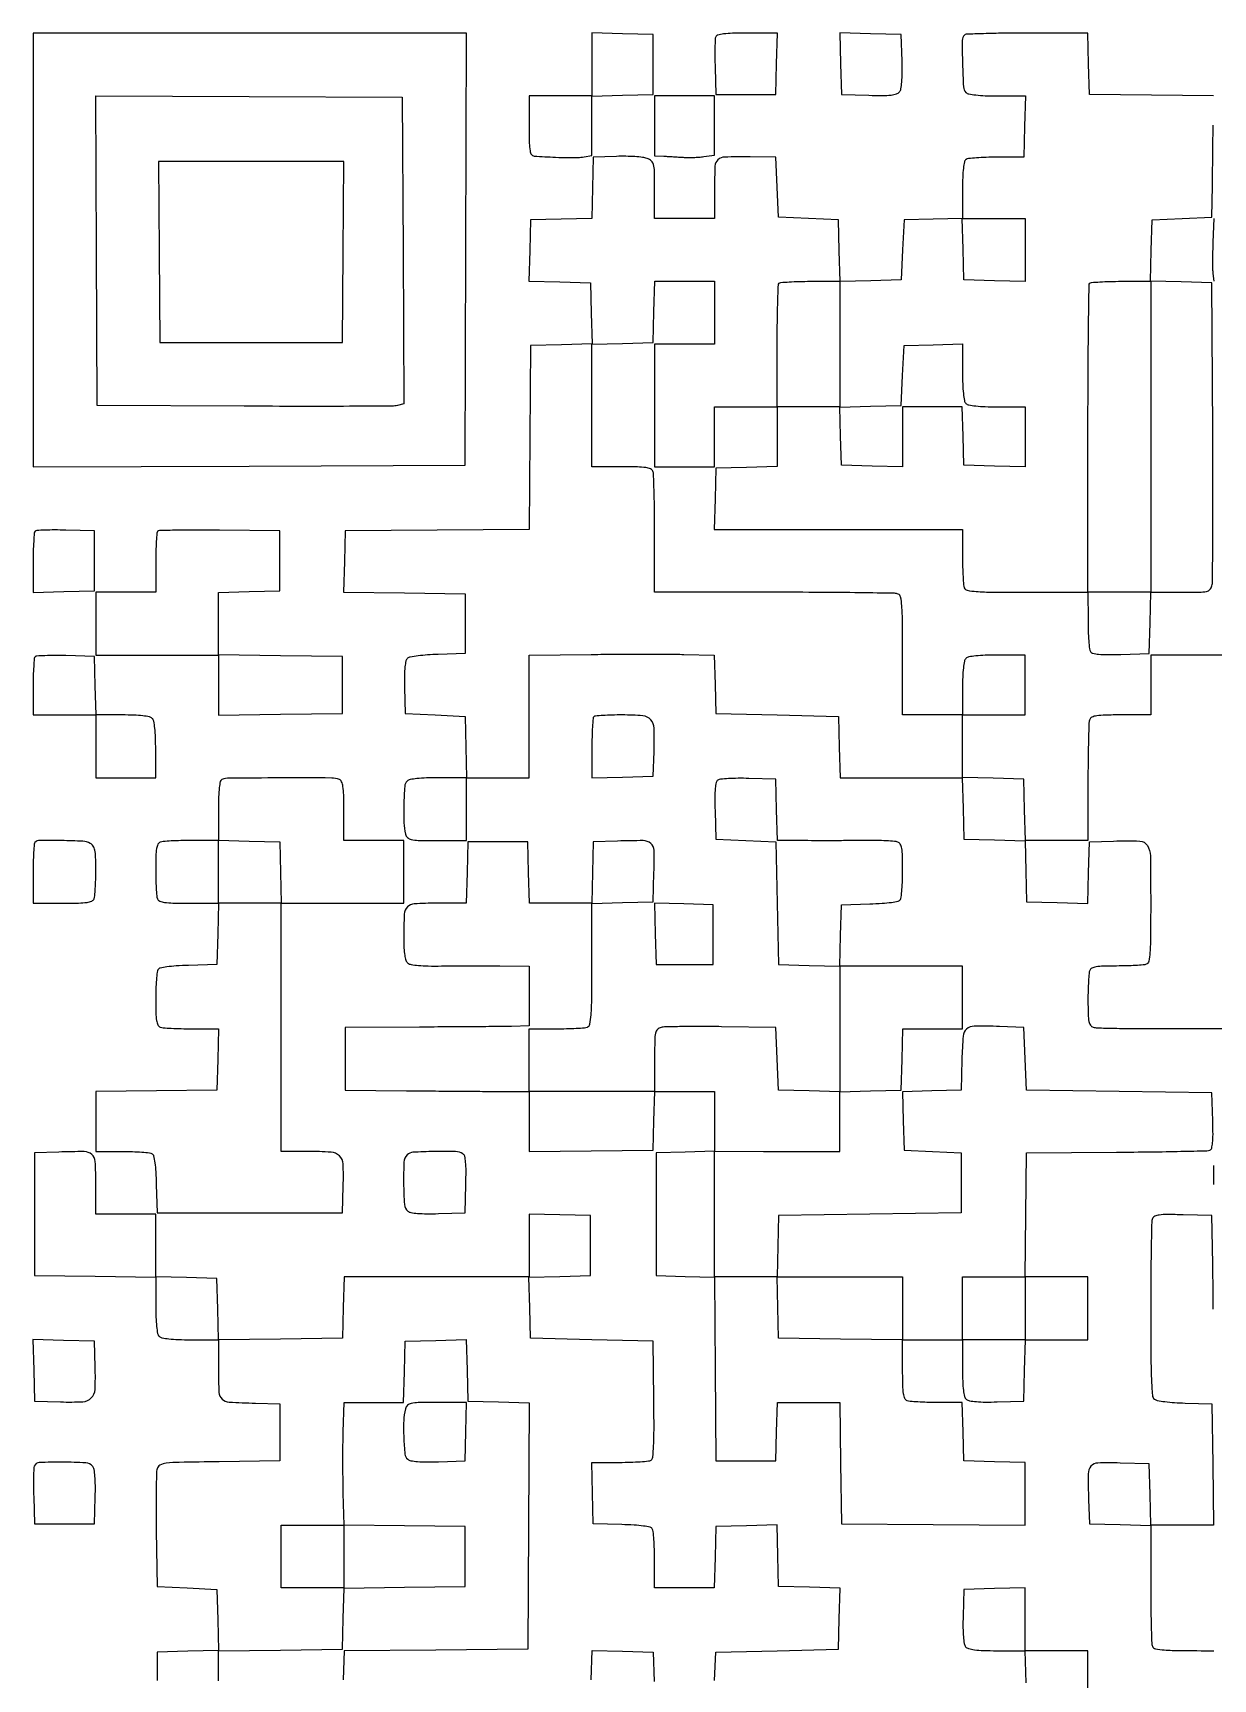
# Model space of a CAD drawing. Extents: x 179 to 1071, y 112 to 1107.
# Drawn here: x 179 to 593, y 530 to 1107 of the extents above; entities that cross this region are included whole.
import ezdxf

# ---------------------------------------------------------------- set-up
doc = ezdxf.new("R2010")
doc.units = 0

msp = doc.modelspace()

# ---------------------------------------------------------------- linework, layer by layer
for points in [[(179, 1030.993714), (179, 954.987428), (254.75, 955.243714), (330.5, 955.5), (330.756286, 1031.25), (331.012572, 1107), (255.006286, 1107), (179, 1107)], [(223.235953, 1030.25), (223.5, 998.5), (255.5, 998.5), (287.5, 998.5), (287.764047, 1030.25), (288.028094, 1062), (255.5, 1062), (222.971906, 1062)], [(527, 1030.966168), (527, 1019.932337), (516.25, 1020.216168), (505.5, 1020.5), (505.216168, 1031.25), (504.932337, 1042), (515.966168, 1042), (527, 1042)], [(265.783832, 812.75), (266.067663, 802), (255.033832, 802), (244, 802), (244, 813.033832), (244, 824.067663), (254.75, 823.783832), (265.5, 823.5)], [(397.21581, 791.285361), (397.5, 780.5), (407.5, 780.5), (417.5, 780.5), (417.5, 791), (417.5, 801.5), (407.21581, 801.785361), (396.931619, 802.070721)], [(484, 659.980498), (484, 648.960995), (462.25, 649.230498), (440.5, 649.5), (440.216168, 660.25), (439.932337, 671), (461.966168, 671), (484, 671)], [(527, 660), (527, 649), (516, 649), (505, 649), (505, 660), (505, 671), (516, 671), (527, 671)], [(288, 573), (288, 562), (277, 562), (266, 562), (266, 573), (266, 584), (277, 584), (288, 584)]]:
    msp.add_lwpolyline(points, close=True)
for points in [[(593, 1084.960995), (571.25, 1085.230498), (549.5, 1085.5), (549.216168, 1096.25), (548.932337, 1107), (527.632835, 1107, 0.002928), (519.419844, 1106.951908, 0.004657), (512.394229, 1106.804167, 0.001225), (506.288613, 1106.603887, 0.189769), (505.666667, 1106.333333, 0.198875), (504.892492, 1104.464691, 0.006657), (505.000141, 1096.291387, 0.006951), (505.329065, 1088.151095, 0.184841), (506.2, 1086.2, 0.151095), (507.201559, 1085.671586, 0.019308), (509.637701, 1085.311014, 0.018432), (512.945271, 1085.074219, 0.008652), (517.233832, 1085), (527.067663, 1085), (526.783832, 1074.281763), (526.5, 1063.563526), (517, 1063.529275, 0.00783), (513.269936, 1063.457408, 0.010783), (509.923437, 1063.268168, 0.007669), (507.152533, 1063.008637, 0.116595), (506.25, 1062.688495, 0.19708), (505.669751, 1061.855829, 0.025826), (505.301901, 1059.684254, 0.021423), (505.0692, 1056.516196, 0.00762), (505, 1051.975966), (505, 1042.069966), (494.75, 1041.784983), (484.5, 1041.5), (484, 1031), (483.5, 1020.5), (472.784171, 1020.216515), (462.068343, 1019.93303), (461.784171, 1030.716515), (461.5, 1041.5), (451, 1042), (440.5, 1042.5), (440, 1053), (439.5, 1063.5), (430.5, 1063.595307, 0.007905), (421.566033, 1063.548662, 0.178849), (419.210155, 1062.62136, 0.202607), (418.168783, 1060.421076, 0.010563), (418, 1052.432612), (418, 1042), (407.5, 1042), (397, 1042), (397, 1052.024751, 0.003814), (396.949893, 1058.592849, 0.055459), (396.658289, 1060.893779, 0.158096), (395.894235, 1062.138695, 0.086066), (394.335519, 1063.062536, 0.061108), (392.809725, 1063.437957, 0.012959), (390.078608, 1063.693454, 0.01338), (386.876423, 1063.823547, 0.012356), (383.585519, 1063.787785), (375.5, 1063.5), (375.216508, 1052.783492), (374.933016, 1042.066984), (364.216508, 1041.783492), (353.5, 1041.5), (353.216515, 1030.784171), (352.93303, 1020.068343), (363.716515, 1019.784171), (374.5, 1019.5), (374.783485, 1008.784171), (375.06697, 998.068343), (364.283485, 997.784171), (353.5, 997.5), (353.236165, 965.263835), (352.97233, 933.02767), (320.736165, 932.763835), (288.5, 932.5), (288.216371, 921.769986), (287.932742, 911.039971), (309.216371, 910.769986), (330.5, 910.5), (330.5, 900), (330.5, 889.5), (321.054124, 889.209882, 0.009872), (317.344222, 889.022568, 0.013478), (314.012996, 888.697932, 0.010272), (311.278232, 888.29958, 0.132654), (310.348748, 887.874472, 0.165771), (309.775651, 886.938715, 0.029529), (309.440097, 884.884549, 0.022993), (309.270289, 881.903576, 0.008333), (309.294624, 877.66459), (309.5, 868.5), (320, 868), (330.5, 867.5), (330.783832, 856.75), (331.067663, 846), (321.233832, 846, 0.008652), (316.945271, 845.925781, 0.018432), (313.637701, 845.688986, 0.019308), (311.201559, 845.328414, 0.151095), (310.2, 844.8, 0.180438), (309.359131, 842.958582, 0.010157), (309.033618, 836.583513, 0.015809), (309.039417, 830.235482, 0.05739), (309.630286, 826.25, 0.133542), (310.365943, 824.986773, 0.144985), (311.618562, 824.318691, 0.046747), (314.088289, 824.049468, 0.003789), (320.616631, 824), (331, 824), (331, 835), (331, 846), (342, 846), (353, 846), (353, 867.462814), (353, 888.925628), (374.75, 889.212814, -0.001711), (383.862986, 889.301954, -0.001561), (393.258582, 889.332367, -0.001561), (401.653666, 889.307121, -0.00508), (407.215387, 889.216519), (417.930773, 888.933039), (418.215387, 878.716519), (418.5, 868.5), (440, 868), (461.5, 867.5), (461.783832, 856.75), (462.067663, 846), (483.5, 846), (504.932337, 846), (505.216168, 835.25), (505.5, 824.5), (516.216508, 824.216508), (526.933016, 823.933016), (527.216508, 813.216508), (527.5, 802.5), (538.215829, 802.216515), (548.931657, 801.93303), (549.215829, 812.716515), (549.5, 823.5), (558, 823.795054, -0.01687), (567.188266, 823.803884, -0.254922), (569.846127, 822.239493, -0.132003), (570.879248, 818.607191, -0.003655), (571, 802.087937, -0.002108), (570.950205, 790.276688, -0.01627), (570.723786, 784.753028, -0.030988), (570.301348, 781.653567, -0.2572), (569.418213, 780.606989, -0.070701), (568.376466, 780.368294, -0.006434), (565.712778, 780.178303, -0.008233), (562.515192, 780.044336, -0.006352), (559.025201, 780, 0.006824), (554.394852, 779.936805, 0.03479), (551.832752, 779.687898, 0.070258), (550.343123, 779.216173, 0.191652), (549.606989, 778.418213, 0.070792), (549.368268, 777.375477, 0.006399), (549.178303, 774.701145, 0.008206), (549.044334, 771.490764, 0.006324), (549, 767.9856, 0.005835), (549.058612, 762.963665, 0.042328), (549.318448, 760.56596, 0.104639), (549.870707, 759.263639, 0.16494), (550.839463, 758.550952, 0.069915), (552.199944, 758.320596, 0.00188), (558.281054, 758.172389, 0.003881), (565.443677, 758.080377, 0.002645), (573.589463, 758.082061, -0.00064), (582.31026, 758.118828, -0.0006), (591.221592, 758.134297, -0.000597), (599.128869, 758.129101, -0.002063)], [(613.932337, 889), (592.466168, 889), (571, 889), (571, 878.5), (571, 868), (560.606989, 868, 0.005351), (555.039857, 867.940414, 0.030363), (552.086379, 867.69735, 0.063068), (550.398405, 867.23239, 0.205218), (549.606989, 866.418213, 0.083055), (549.363369, 865.220565, 0.001841), (549.178303, 859.303225, 0.004125), (549.043995, 852.357109, 0.002771), (549, 844.418213), (549, 824), (538.033832, 824), (527.067663, 824), (526.783832, 834.75), (526.5, 845.5), (515.75, 845.783832), (505, 846.067663), (505, 857.033832), (505, 868), (516, 868), (527, 868), (527, 878.5), (527, 889), (517.2, 889, 0.008695), (512.928253, 888.925705, 0.018472), (509.630442, 888.688776, 0.019349), (507.200304, 888.328068, 0.150969), (506.2, 887.8, 0.149044), (505.677271, 886.818776, 0.019949), (505.314516, 884.477016, 0.019071), (505.075482, 881.323492, 0.009379), (505, 877.3), (505, 868), (494.5, 868), (484, 868), (484, 888.893011, 0.002106), (483.950214, 900.715635, 0.016256), (483.72381, 906.243952, 0.030951), (483.301441, 909.346099, 0.257256), (482.418213, 910.393011, 0.08783), (481.143763, 910.639697, 0.000509), (468.9876, 910.821697, 0.002134), (455.100443, 910.956185, 0.001354), (438.918213, 911), (397, 911), (397, 931.418213, 0.002771), (396.956005, 939.357109, 0.004125), (396.821697, 946.303225, 0.001841), (396.636631, 952.220565, 0.083055), (396.393011, 953.418213, 0.205218), (395.601595, 954.23239, 0.063068), (393.913621, 954.69735, 0.030363), (390.960143, 954.940414, 0.005351), (385.393011, 955), (375, 955), (375, 976.466168), (375, 997.932337), (385.75, 998.216168), (396.5, 998.5), (396.783832, 1009.25), (397.067663, 1020), (407.533832, 1020), (418, 1020), (418, 1009), (418, 998), (407.5, 998), (397, 998), (397, 976.5), (397, 955), (407.5, 955), (418, 955), (418, 965.5), (418, 976), (429, 976), (440, 976), (440, 965.533832), (440, 955.067663), (429.25, 954.783832), (418.5, 954.5), (418.216168, 943.75), (417.932337, 933), (461.466168, 933), (505, 933), (505, 923.581787, 0.005951), (505.044305, 919.859224, 0.007831), (505.178303, 916.465525, 0.005915), (505.367894, 913.638111, 0.07203), (505.606989, 912.581787, 0.258697), (506.662537, 911.696146, 0.030015), (509.835307, 911.275578, 0.015901), (515.485827, 911.049566, 0.002045), (527.606989, 911), (549, 911), (549.015313, 901.25, 0.007755), (549.080714, 897.421391, 0.010675), (549.266219, 893.985645, 0.007585), (549.524351, 891.139851, 0.115445), (549.847958, 890.211769, 0.19692), (550.705135, 889.604266, 0.033714), (552.717063, 889.278982, 0.023663), (555.804805, 889.138177, 0.006827), (560.582645, 889.211769), (570.5, 889.5), (570.783832, 900.25), (571.067663, 911), (581.51478, 911, 0.003685), (588.1073, 911.048592, 0.046906), (590.566662, 911.316448, 0.149569), (591.794124, 911.985685, 0.137028), (592.488659, 913.25, 0.05592), (592.698247, 915.014122, 0.000392), (592.784983, 930.114062, 0.001512), (592.818446, 947.405788, 0.000967), (592.757711, 967.5), (592.5, 1019.5), (581.716515, 1019.784171), (570.93303, 1020.068343), (571.216515, 1030.784171), (571.5, 1041.5), (582, 1042), (592.5, 1042.5), (592.652492, 1053.5, 0.000323), (592.717978, 1058.454615, 0.0002), (592.788832, 1064.275618, 0.0002), (592.854201, 1070.024107, 0.000361), (592.902492, 1074.736147)], [(593.147727, 1042.027511), (592.823864, 1033.763756, 0.004621), (592.723108, 1030.398315, 0.005003), (592.688084, 1027.119666, 0.004725), (592.712743, 1024.309348, 0.024088), (592.816422, 1022.75), (593.132845, 1020)], [(418, 529.5), (418.5, 539.5), (440, 540), (461.5, 540.5), (461.783485, 551.215829), (462.06697, 561.931657), (451.283485, 562.215829), (440.5, 562.5), (440.215829, 573.283485), (439.931657, 584.06697), (429.215829, 583.783485), (418.5, 583.5), (418.216168, 572.75), (417.932337, 562), (407.466168, 562), (397, 562), (396.984687, 571.75, 0.007309), (396.922789, 575.573123, 0.010173), (396.747767, 578.991726, 0.006962), (396.504905, 581.827893, 0.117226), (396.199653, 582.711195, 0.199883), (395.411, 583.262532, 0.01918), (393.055937, 583.684251, 0.019108), (389.800174, 584.012968, 0.00836), (385.464966, 584.211195), (375.5, 584.5), (375.216168, 595.25), (374.932337, 606), (384.716168, 606.015313, 0.007425), (388.553986, 606.078312, 0.010304), (391.988921, 606.256641, 0.007123), (394.837353, 606.504287, 0.116752), (395.735476, 606.815354, 0.231901), (396.364587, 607.843359, 0.011594), (396.649677, 611.895233, 0.011764), (396.79332, 617.998408, 0.00288), (396.735476, 628.050041), (396.5, 648.5), (375, 649), (353.5, 649.5), (353.216515, 660.215829), (352.93303, 670.931657), (363.716515, 671.215829), (374.5, 671.5), (374.5, 682), (374.5, 692.5), (363.75, 692.783832), (353, 693.067663), (353, 682.033832), (353, 671), (320.533832, 671), (288.067663, 671), (287.783832, 660.25), (287.5, 649.5), (265.784029, 649.230592), (244.068057, 648.961185), (243.784029, 659.730592), (243.5, 670.5), (232.75, 670.783832), (222, 671.067663), (222, 682.033832), (222, 693), (211.5, 693), (201, 693), (201, 703.480948, 0.01319), (200.788355, 711.50249, 0.203196), (199.602972, 713.933469, 0.179688), (196.965089, 714.928151, 0.009927), (188, 714.795054), (179.5, 714.5), (179.5, 693), (179.5, 671.5), (200.75, 671.230112), (222, 670.960225), (222, 661.180112, 0.008721), (222.074341, 656.918248, 0.018496), (222.311349, 653.626174, 0.019373), (222.672136, 651.199565, 0.150894), (223.2, 650.2, 0.150969), (224.200304, 649.671932, 0.019349), (226.630442, 649.311224, 0.018472), (229.928253, 649.074295, 0.008695), (234.2, 649), (244, 649), (244, 638.519052, 0.011573), (244.184972, 630.528292, 0.199796), (245.27627, 628.214363, 0.170244), (247.756564, 627.170229, 0.007926), (257, 626.75078), (265.5, 626.5), (265.5, 616.5), (265.5, 606.5), (244.264071, 606.230153, 0.001409), (230.278509, 606.013017, 0.023985), (225.688428, 605.708231, 0.091828), (223.50878, 605.040176, 0.215598), (222.48036, 603.730153, 0.05497), (222.272296, 602.151323, 0.002262), (222.176829, 596.426983, 0.003912), (222.147424, 589.632756, 0.002763), (222.216289, 582), (222.5, 562.5), (233, 562), (243.5, 561.5), (243.783485, 550.784171), (244.06697, 540.068343), (233.283485, 539.784171), (222.5, 539.5), (222.5, 529.5)], [(593.048845, 710.083223, 0.003691), (593, 703.467095)], [(592.947576, 659.75, 0.001049), (592.91332, 664.660895, 0.000605), (592.852514, 670.573438, 0.000604), (592.777105, 676.509715, 0.001012), (592.697576, 681.5), (592.5, 692.5), (582.369905, 692.783659, 0.005077), (576.789027, 692.883234, 0.032748), (573.976461, 692.720524, 0.074653), (572.405548, 692.281886, 0.198307), (571.619905, 691.451872, 0.085998), (571.369297, 690.18192, 0.000959), (571.182097, 681.411581, 0.002945), (571.044823, 671.268919, 0.001911), (571, 659.540657, 0.00179), (571.055324, 644.088441, 0.008594), (571.269693, 635.286231, 0.007972), (571.601101, 629.527075, 0.20392), (572.304124, 628.162563, 0.131421), (573.259099, 627.722996, 0.010763), (575.999888, 627.312947, 0.013854), (579.34104, 626.980158, 0.010217), (583.054124, 626.790118), (592.5, 626.5), (592.769888, 605.25), (593.039775, 584), (582.053719, 584), (571.067663, 584), (570.783832, 594.75), (570.5, 605.5), (560.277755, 605.784677, 0.013848), (552.4457, 605.785832, 0.210395), (550.048609, 604.650621, 0.179386), (549.065344, 602.028591, 0.009619), (549.204946, 593), (549.5, 584.5), (560.25, 584.216168), (571, 583.932337), (571, 563.547956, 0.002775), (571.043995, 555.62203, 0.004131), (571.178303, 548.686837, 0.001846), (571.363378, 542.779199, 0.08304), (571.606989, 541.581787, 0.257256), (572.653901, 540.698559, 0.030951), (575.756048, 540.27619, 0.016256), (581.284365, 540.049786, 0.002106), (593.106989, 540)], [(244, 529.446666), (244, 539.960995), (265.75, 540.230498), (287.5, 540.5), (287.783631, 551.23021), (288.067262, 561.96042), (309.283631, 562.23021), (330.5, 562.5), (330.5, 573), (330.5, 583.5), (309.312025, 583.769707), (288.124049, 584.039414), (287.812025, 595.269707, -0.004063), (287.712887, 600.314097, -0.002553), (287.675033, 606.212039, -0.002562), (287.69716, 612.016923, -0.004687), (287.783832, 616.75), (288.067663, 627), (298.5, 627), (308.932337, 627), (309.216168, 637.75), (309.5, 648.5), (320.215829, 648.783485), (330.931657, 649.06697), (331.215829, 638.283485), (331.5, 627.5), (342.260597, 627.216061), (353.021194, 626.932122), (352.760597, 583.716061), (352.5, 540.5), (320.284831, 540.236193), (288.069661, 539.972386), (287.784831, 529.736193)], [(549, 496.5), (549, 540), (538, 540), (527, 540), (527, 551.033832), (527, 562.067663), (516.25, 561.783832), (505.5, 561.5), (505.211141, 552.149285, 0.009044), (505.15859, 548.042317, 0.018924), (505.296386, 544.849829, 0.020746), (505.587315, 542.486141, 0.132968), (506.083586, 541.399285, 0.153777), (507.121999, 540.729425, 0.035252), (509.194366, 540.31522, 0.024289), (512.318545, 540.070322, 0.007415), (517.060061, 540), (526.875232, 540), (527.187616, 528.75, -0.004063)]]:
    msp.add_lwpolyline(points, format="xyb")
for points in [[(375, 1096.033832), (375, 1085), (364, 1085), (353, 1085), (353, 1074.5, 0.004216), (353.051169, 1068.431817, 0.036703), (353.294058, 1065.747471, 0.108469), (353.821157, 1064.426657, 0.233527), (354.75, 1063.899556, 0.002156), (362.260632, 1063.50096, 0.008361), (366.919678, 1063.351877, 0.013059), (370.082025, 1063.386187, 0.038072), (372.25, 1063.632373), (375, 1064.158911), (375, 1074.545624), (375, 1084.932337), (385.75, 1085.216168), (396.5, 1085.5), (396.5, 1096), (396.5, 1106.5), (385.75, 1106.783832), (375, 1107.067663)], [(418.428774, 1105.674983, 0.081654), (418.239658, 1104.758353, 0.005045), (418.154817, 1101.970602, 0.007376), (418.136178, 1098.631743, 0.005394), (418.210159, 1094.924983), (418.5, 1085.5), (429, 1085.5), (439.5, 1085.5), (439.783832, 1096.25), (440.067663, 1107), (429.502447, 1107, 0.006163), (424.358283, 1106.936587, 0.023613), (421.163994, 1106.706615, 0.034632), (419.151549, 1106.323077, 0.241229)], [(462.215822, 1096.284178), (462.5, 1085.5), (472.099013, 1085.215609, 0.006919), (476.934286, 1085.139302, 0.027023), (479.918097, 1085.294874, 0.044369), (481.833212, 1085.67274, 0.149751), (482.887872, 1086.364894, 0.1305), (483.403112, 1087.478955, 0.02258), (483.703385, 1089.802758, 0.019663), (483.843411, 1092.980927, 0.008898), (483.788859, 1097.149285), (483.5, 1106.5), (472.715822, 1106.784178), (461.931643, 1107.068357)], [(308.758677, 1030.77123), (309.017354, 977.04246), (306.758677, 976.494347, -0.057902), (304.987826, 976.276519, -0.000418), (290.035361, 976.188577, -0.001589), (272.903102, 976.156579, -0.001017), (253, 976.223117), (201.5, 976.5), (201.241383, 1030.758691), (200.982767, 1085.017383), (254.741383, 1084.758691), (308.5, 1084.5)], [(397, 1074.5), (397, 1064), (400.25, 1063.849041, -0.00172), (401.74658, 1063.774365, -0.000952), (403.573438, 1063.673417, -0.000949), (405.424006, 1063.5641, -0.001529), (407, 1063.46316, 0.016046), (408.610549, 1063.406881, 0.008944), (410.573438, 1063.436419, 0.008914), (412.560002, 1063.537346, 0.014273), (414.25, 1063.702017), (418, 1064.175796), (418, 1074.587898), (418, 1085), (407.5, 1085), (397, 1085)], [(462, 997.966168), (462, 975.932337), (472.75, 976.216168), (483.5, 976.5), (484, 987), (484.5, 997.5), (494.75, 997.784983), (505, 998.069966), (505, 988.234983, 0.008651), (505.074216, 983.94585, 0.018431), (505.311007, 980.637948, 0.019307), (505.671574, 978.201601, 0.151099), (506.2, 977.2, 0.150969), (507.200304, 976.671932, 0.019349), (509.630442, 976.311224, 0.018472), (512.928253, 976.074295, 0.008695), (517.2, 976), (527, 976), (527, 965.466168), (527, 954.932337), (516.25, 955.216168), (505.5, 955.5), (505.215017, 965.75), (504.930034, 976), (494.465017, 976), (484, 976), (484, 965.466168), (484, 954.932337), (473.25, 955.216168), (462.5, 955.5), (462.215017, 965.75), (461.930034, 976), (450.965017, 976), (440, 976), (440, 997.333333, -0.002923), (440.048092, 1005.559297, -0.00465), (440.195833, 1012.595833, -0.001222), (440.396107, 1018.71132, -0.189785), (440.666667, 1019.333333, -0.178563), (441.245497, 1019.600197, -0.004516), (444.172917, 1019.804167, -0.009111), (447.658388, 1019.951724, -0.006022), (451.666667, 1020), (462, 1020)], [(571, 965.5), (571, 911), (560, 911), (549, 911), (549, 964.833333, -0.00116), (549.047981, 985.521292, -0.001898), (549.195833, 1003.048958, -0.000206), (549.39354, 1018.685932, -0.195522), (549.666667, 1019.333333, -0.178563), (550.245497, 1019.600197, -0.004516), (553.172917, 1019.804167, -0.009111), (556.658388, 1019.951724, -0.006022), (560.666667, 1020), (571, 1020)], [(179.699448, 932.366114, 0.177529), (179.419756, 931.762646, 0.004871), (179.205463, 928.826775, 0.009484), (179.050667, 925.323038, 0.006296), (179, 921.299502), (179, 910.932337), (189.75, 911.216168), (200.5, 911.5), (200.5, 922), (200.5, 932.5), (190.449448, 932.782781, 0.006672), (186.547259, 932.840477, 0.010046), (183.145783, 932.777033, 0.005301), (180.300668, 932.636532, 0.183378)], [(222.686013, 932.35268, 0.177907), (222.411589, 931.759435, 0.00474), (222.201516, 928.832766, 0.009348), (222.049688, 925.342961, 0.006196), (222, 921.333333), (222, 911), (211.5, 911), (201, 911), (201, 900), (201, 889), (222.5, 889), (244, 889), (244, 878.480498), (244, 867.960995), (265.75, 868.230498), (287.5, 868.5), (287.5, 878.5), (287.5, 888.5), (265.75, 888.769502), (244, 889.039005), (244, 899.985671), (244, 910.932337), (254.75, 911.216168), (265.5, 911.5), (265.5, 922), (265.5, 932.5), (244.436013, 932.769346, 0.003085), (236.311969, 932.823103, 0.004901), (229.358056, 932.758056, 0.001338), (223.324385, 932.626314, 0.192551)], [(179.699448, 888.366114, 0.176241), (179.420111, 887.767337, 0.005323), (179.205463, 884.983588, 0.009942), (179.050687, 881.652202, 0.006636), (179, 877.833333), (179, 868), (190, 868), (201, 868), (201, 857), (201, 846), (211.5, 846), (222, 846), (222, 855.8, 0.008695), (221.925705, 860.071747, 0.018472), (221.688776, 863.369558, 0.019349), (221.328068, 865.799696, 0.150969), (220.8, 866.8, 0.148905), (219.82015, 867.322339, 0.019991), (217.484548, 867.68524, 0.019114), (214.341123, 867.92443, 0.009431), (210.334983, 868), (201.069966, 868), (200.784983, 878.25), (200.5, 888.5), (190.449448, 888.782781, 0.006672), (186.547259, 888.840477, 0.010046), (183.145783, 888.777033, 0.005301), (180.300668, 888.636532, 0.183378)], [(375.666667, 867.333333, 0.178637), (375.399783, 866.754242, 0.004491), (375.195833, 863.817145, 0.009085), (375.048275, 860.320751, 0.006002), (375, 856.299502), (375, 845.932337), (385.75, 846.216168), (396.5, 846.5), (396.788833, 855.243181, 0.01597), (396.797608, 863.327865, 0.173655), (395.623445, 866.313137, 0.194582), (392.884026, 867.697171, 0.020868), (385.631483, 868, 0.006689), (382.020088, 867.951686, 0.010012), (378.868831, 867.804167, 0.005394), (376.236693, 867.599527, 0.17604)], [(245.25, 845.337719, 0.245481), (244.654574, 844.639106, 0.027612), (244.292105, 842.51699, 0.021815), (244.065188, 839.296272, 0.006679), (244, 834.416667), (244, 824), (234.581787, 824, 0.005951), (230.859224, 823.955695, 0.007831), (227.465525, 823.821697, 0.005915), (224.638111, 823.632106, 0.07203), (223.581787, 823.393011, 0.191652), (222.783827, 822.656877, 0.070258), (222.312102, 821.167248, 0.03479), (222.063195, 818.605148, 0.006824), (222, 813.974799, 0.006352), (222.044336, 810.484808, 0.008233), (222.178303, 807.287222, 0.006434), (222.368294, 804.623534, 0.070701), (222.606989, 803.581787, 0.205485), (223.399526, 802.767294, 0.062919), (225.091792, 802.302479, 0.03028), (228.053621, 802.059521, 0.005326), (233.640821, 802), (244.067663, 802), (243.783832, 791.25), (243.5, 780.5), (233.535034, 780.211195, 0.00836), (229.199826, 780.012968, 0.019108), (225.944063, 779.684251, 0.01918), (223.589, 779.262532, 0.199883), (222.800347, 778.711195, 0.115495), (222.495577, 777.838949, 0.007626), (222.252233, 775.170029, 0.010713), (222.077247, 771.947472, 0.007787), (222.015313, 768.356989, 0.00643), (222.069372, 763.524375, 0.033827), (222.312224, 760.882724, 0.069116), (222.780298, 759.355058, 0.19467), (223.581787, 758.606989, 0.0721), (224.638889, 758.367872, 0.005887), (227.475463, 758.178303, 0.007809), (230.880092, 758.044304, 0.00593), (234.615619, 758), (244.067663, 758), (243.783832, 747.25), (243.5, 736.5), (222.25, 736.230112), (201, 735.960225), (201, 725.480112), (201, 715), (210.25, 714.984687, -0.007698), (213.881488, 714.922759, -0.010614), (217.138601, 714.747767, -0.007503), (219.836926, 714.50451, -0.115815), (220.711195, 714.199653, -0.199883), (221.262532, 713.411, -0.01918), (221.684251, 711.055937, -0.019108), (222.012968, 707.800174, -0.00836), (222.211195, 703.464966), (222.5, 693.5), (255, 693.5), (287.5, 693.5), (287.790619, 702.983715, 0.019001), (287.734461, 710.610071, 0.19207), (286.450807, 713.447272, 0.17762), (283.514429, 714.7404, 0.015815), (275.30887, 715), (266, 715), (266, 758.5), (266, 802), (287.5, 802), (309, 802), (309, 813), (309, 824), (298.5, 824), (288, 824), (288, 834.393011, 0.005351), (287.940414, 839.960143, 0.030363), (287.69735, 842.913621, 0.063068), (287.23239, 844.601595, 0.205218), (286.418213, 845.393011, 0.091104), (283.734129, 845.894479, 0.001084), (265.804099, 845.909278, 0.001047), (247.837498, 845.847512, 0.094781)], [(419.211769, 845.1713, 0.194409), (418.60482, 844.304382, 0.033527), (418.279413, 842.284794, 0.023597), (418.138468, 839.191727, 0.006852), (418.211769, 834.417355), (418.5, 824.5), (429, 824), (439.5, 823.5), (440, 802), (440.5, 780.5), (451.25, 780.216168), (462, 779.932337), (462, 757.932337), (462, 735.932337), (451.25, 736.216168), (440.5, 736.5), (440, 747.5), (439.5, 758.5), (420.5, 758.732923, 0.002587), (413.057478, 758.785647, 0.003643), (406.420313, 758.74997, 0.002148), (400.831621, 758.655191, 0.049603), (399.25, 758.463871, 0.142891), (397.982366, 757.765808, 0.148599), (397.312653, 756.505769, 0.045011), (397.047302, 753.951923, 0.003393), (397, 746.980948), (397, 736), (375, 736), (353, 736), (353, 747), (353, 758), (362.418213, 758, 0.005951), (366.140776, 758.044305, 0.007831), (369.534475, 758.178303, 0.005915), (372.361889, 758.367894, 0.07203), (373.418213, 758.606989, 0.258602), (374.303692, 759.66196, 0.030077), (374.724381, 762.829945, 0.015924), (374.950419, 768.472196, 0.002049), (375, 780.573157), (375, 801.932337), (385.75, 802.216168), (396.5, 802.5), (396.784677, 812.722245, 0.013848), (396.785832, 820.5543, 0.210395), (395.650621, 822.951391, 0.179386), (393.028591, 823.934656, 0.009619), (384, 823.795054), (375.5, 823.5), (375.216168, 812.75), (374.932337, 802), (364, 802), (353.067663, 802), (352.783832, 812.75), (352.5, 823.5), (342, 823.5), (331.5, 823.5), (331.216168, 812.75), (330.932337, 802), (320.5828, 802, 0.012604), (312.713129, 801.801594, 0.191943), (310.282476, 800.68777, 0.180973), (309.210938, 798.179732, 0.010977), (309.013655, 789.872445, 0.010648), (309.084288, 786.251708, 0.030066), (309.339058, 783.735696, 0.043438), (309.774808, 782.013719, 0.136692), (310.44782, 781.043305, 0.131997), (311.60031, 780.514404, 0.020002), (314.137717, 780.188419, 0.017993), (317.613058, 780.008263, 0.008019), (322.19782, 780.009308, -0.001953), (326.884095, 780.06723, -0.001151), (332.484672, 780.101684, -0.001151), (338.080299, 780.110352, -0.001969), (342.75, 780.088447), (353, 780), (353, 769.5), (353, 759), (346.75, 758.844692, -0.003795), (342.940155, 758.778953, -0.000478), (334.698438, 758.70719, -0.000561), (324.913011, 758.642322, -0.000466), (314.5, 758.594692), (288.5, 758.5), (288.5, 747.5), (288.5, 736.5), (310, 736.289091, 0.00027), (319.019799, 736.205478, 0.000244), (328.342187, 736.128653, 0.000245), (336.688123, 736.068039, 0.000784), (342.25, 736.039091), (353, 736), (353, 725.480498), (353, 714.960995), (374.75, 715.230498), (396.5, 715.5), (396.784983, 725.75), (397.069966, 736), (407.534983, 736), (418, 736), (418, 725.534983), (418, 715.069966), (407.75, 714.784983), (397.5, 714.5), (397.5, 693), (397.5, 671.5), (407.736193, 671.215169), (417.972386, 670.930339), (418.236193, 638.715169), (418.5, 606.5), (429, 606.5), (439.5, 606.5), (439.784983, 616.75), (440.069966, 627), (451.015095, 627), (461.960225, 627), (462.230112, 605.75), (462.5, 584.5), (494.75, 584.236147), (527, 583.972294), (527, 594.952315), (527, 605.932337), (516.25, 606.216168), (505.5, 606.5), (505.215017, 616.75), (504.930034, 627), (496.046804, 627, -0.006301), (492.529225, 627.044332, -0.008183), (489.308374, 627.178303, -0.00637), (486.625328, 627.368246, -0.070866), (485.581787, 627.606989, -0.205218), (484.76761, 628.398405, -0.063068), (484.30265, 630.086379, -0.030363), (484.059586, 633.039857, -0.005351), (484, 638.606989), (484, 649), (494.5, 649), (505, 649), (505, 639.122445, 0.007345), (505.070162, 634.346734, 0.024181), (505.314808, 631.205854, 0.035127), (505.728754, 629.124417, 0.154085), (506.399285, 628.083586, 0.132968), (507.486141, 627.587315, 0.020746), (509.849829, 627.296386, 0.018924), (513.042317, 627.15859, 0.009044), (517.149285, 627.211141), (526.5, 627.5), (526.783832, 638.25), (527.067663, 649), (538.033832, 649), (549, 649), (549, 660), (549, 671), (537.980498, 671), (526.960995, 671), (527.230498, 692.75), (527.5, 714.5), (558.991094, 714.735527, 0.001447), (571.155413, 714.861701, 0.002269), (581.612181, 715.047881, 0.000585), (590.739523, 715.262518, 0.08564), (591.777516, 715.468119, 0.242348), (592.396876, 716.161794, 0.038859), (592.724416, 718.007255, 0.025321), (592.864249, 720.958484, 0.006508), (592.786422, 725.732592), (592.5, 735.5), (560, 736), (527.5, 736.5), (527, 747.5), (526.5, 758.5), (518, 758.795054, 0.010249), (509.097454, 758.921479, 0.179946), (506.442634, 757.914978, 0.196378), (505.207369, 755.449791, 0.012571), (504.783724, 747.239412), (504.5, 736.5), (494.215407, 736.214635), (483.930815, 735.92927), (484.215407, 725.714635), (484.5, 715.5), (494.5, 715), (504.5, 714.5), (504.5, 704), (504.5, 693.5), (472.5, 693), (440.5, 692.5), (440.216168, 681.75), (439.932337, 671), (428.966168, 671), (418, 671), (418, 693.040537), (418, 715.081074), (435.25, 714.998114, 0.000344), (442.202627, 714.969462, 0.000398), (448.828125, 714.951986, 0.000355), (454.440837, 714.945627, 0.002338), (457.25, 714.957577), (462, 715), (462, 725.466168), (462, 735.932337), (472.75, 736.216168), (483.5, 736.5), (483.783832, 747.25), (484.067663, 758), (494.533832, 758), (505, 758), (505, 769), (505, 780), (483.466168, 780), (461.932337, 780), (462.216168, 790.75), (462.5, 801.5), (472.464966, 801.788805, 0.00836), (476.800174, 801.987032, 0.019108), (480.055937, 802.315749, 0.01918), (482.411, 802.737468, 0.199883), (483.199653, 803.288805, 0.115495), (483.504423, 804.161051, 0.007626), (483.747767, 806.829971, 0.010713), (483.922753, 810.052528, 0.007787), (483.984687, 813.643011, 0.006006), (483.932689, 818.673208, 0.037471), (483.682747, 821.235051, 0.084808), (483.171168, 822.67497, 0.175212), (482.280101, 823.446009, 0.072938), (481.148449, 823.700008, 0.006692), (478.265956, 823.87834, 0.008533), (474.805486, 823.986822, 0.006585), (471.030101, 823.990985, -0.001539), (466.61096, 823.951257, -0.000824), (461.151593, 823.927974, -0.00082), (455.579706, 823.922524, -0.001281), (450.783832, 823.937986), (440.067663, 824), (439.783832, 834.75), (439.5, 845.5), (430, 845.753945, 0.008497), (426.267186, 845.790269, 0.011674), (422.912207, 845.687545, 0.00849), (420.137493, 845.490389, 0.12262)], [(179.666667, 823.333333, 0.178563), (179.399803, 822.754503, 0.004516), (179.195833, 819.827083, 0.009111), (179.048276, 816.341612, 0.006022), (179, 812.333333), (179, 802), (189.393011, 802, 0.005351), (194.960143, 802.059586, 0.030363), (197.913621, 802.30265, 0.063068), (199.601595, 802.76761, 0.205218), (200.393011, 803.581787, 0.069666), (200.631409, 804.612488, 0.006839), (200.821697, 807.16144, 0.008541), (200.955641, 810.220668, 0.006668), (201, 813.546604, 0.006834), (200.935436, 818.270383, 0.043834), (200.661445, 820.643532, 0.095633), (200.083189, 822.037415, 0.124505), (199.065741, 822.964816, 0.109979), (196.403535, 823.708258, 0.008563), (188.974182, 823.976716, 0.006027), (181.335835, 824.029731, 0.197584)], [(310.2, 713.8, 0.186516), (309.092457, 711.297106, 0.01448), (308.951839, 703.838575, 0.013873), (309.234832, 696.365601, 0.20596), (310.399285, 694.083586, 0.132968), (311.486141, 693.587315, 0.020746), (313.849829, 693.296386, 0.018924), (317.042317, 693.15859, 0.009044), (321.149285, 693.211141), (330.5, 693.5), (330.788231, 703.417355, 0.006827), (330.861823, 708.195195, 0.023663), (330.721018, 711.282937, 0.033714), (330.395734, 713.294865, 0.19692), (329.788231, 714.152042, 0.135963), (327.14717, 714.954873, 0.010702), (319.734599, 714.980317, 0.009077), (312.237199, 714.709362, 0.184843)], [(179.215822, 638.284178), (179.5, 627.5), (188.642469, 627.213897, 0.019162), (196.456044, 627.268872, 0.187151), (199.422713, 628.577287, 0.187151), (200.731128, 631.543956, 0.019162), (200.786103, 639.357531), (200.5, 648.5), (189.715822, 648.784178), (178.931643, 649.068357)], [(309.630286, 624.75, 0.055793), (309.001854, 620.602223, 0.020602), (309.015489, 614.679855, 0.014264), (309.432594, 608.898948, 0.196865), (310.399285, 607.083586, 0.132968), (311.486141, 606.587315, 0.020746), (313.849829, 606.296386, 0.018924), (317.042317, 606.15859, 0.009044), (321.149285, 606.211141), (330.5, 606.5), (330.784983, 616.75), (331.069966, 627), (320.651614, 627, 0.003769), (314.098922, 626.950609, 0.046611), (311.622511, 626.68154, 0.144833), (310.367106, 626.013455, 0.133852)], [(179.428774, 604.674983, 0.081654), (179.239658, 603.758353, 0.005045), (179.154817, 600.970602, 0.007376), (179.136178, 597.631743, 0.005394), (179.210159, 593.924983), (179.5, 584.5), (190, 584.5), (200.5, 584.5), (200.788859, 593.850715, 0.009044), (200.84141, 597.957683, 0.018924), (200.703614, 601.150171, 0.020746), (200.412685, 603.513859, 0.132968), (199.916414, 604.600715, 0.207901), (197.464692, 605.840281, 0.013631), (189.346439, 606.091101, 0.011899), (181.165801, 605.926055, 0.298527)]]:
    msp.add_lwpolyline(points, format="xyb", close=True)
msp.add_lwpolyline([(374.785353, 529.783473), (375.070705, 540.066946), (385.785353, 539.783473), (396.5, 539.5), (396.785365, 529.215407)])

doc.saveas('drawing.dxf')
